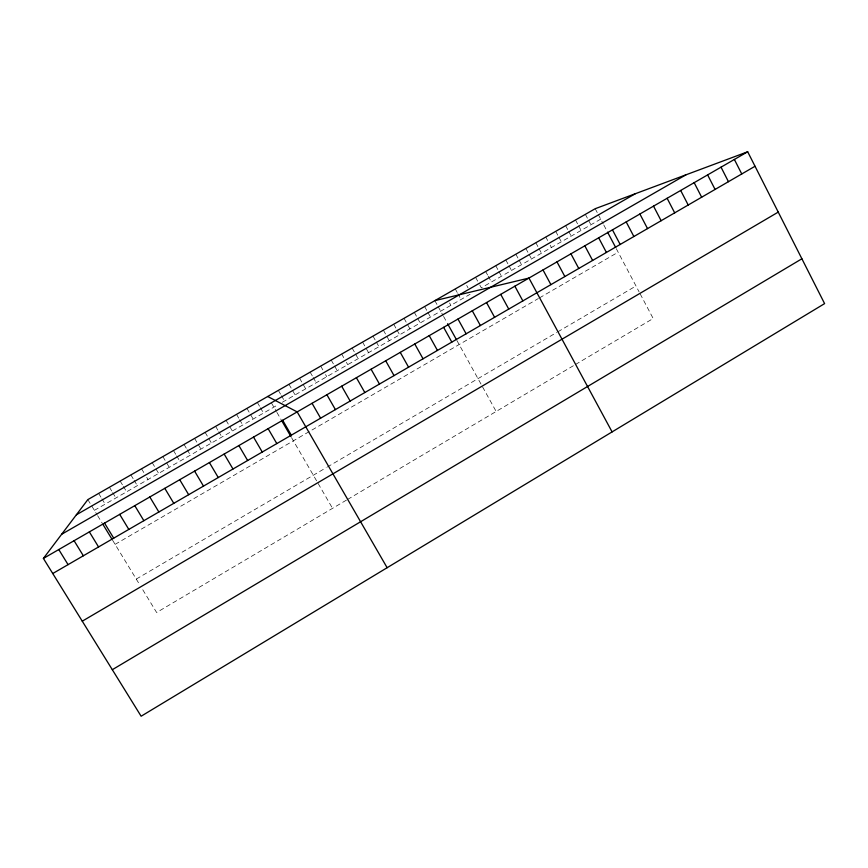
<?xml version="1.0" encoding="UTF-8"?>
<svg xmlns="http://www.w3.org/2000/svg" width="868" height="868" viewBox="0 0 868 868"><rect width="100%" height="100%" fill="white"/><g stroke="black" fill="none" stroke-linecap="round" stroke-linejoin="round"><path stroke-width="0.65" stroke-dasharray="4.34 3.25" d="M346.44 500.12L156.631 612.504L141.376 587.462M347.591 499.436L574.366 365.157M575.462 364.506L653.17 318.502L640.302 294.133M136.265 579.075L326.162 467.7M327.323 467.017L556.703 332.477M557.798 331.836L635.994 285.973M115.108 544.344L538.355 298.538M539.462 297.898L618.157 252.197M94.384 510.351L278.107 404.694M282.36 402.242L470.065 294.285M600.71 219.148L481.317 287.818L478.756 283.152M87.842 499.61L91.118 504.981M91.769 506.055L96.988 514.615M97.639 515.679L102.174 523.133M112.525 540.113L139.455 584.316M98.648 493.415L101.252 497.711M101.903 498.785L105.169 504.156M109.422 487.241L112.015 491.538M112.666 492.612L115.921 497.972M130.884 474.937L133.466 479.223M134.106 480.297L137.339 485.657M120.164 481.078L122.757 485.375M123.408 486.438L126.641 491.809M141.571 468.807L144.142 473.093M146.714 477.378L148.005 479.516M152.236 462.698L155.437 468.047M156.077 469.121L158.638 473.396M173.47 450.514L176.02 454.799M176.649 455.863L179.839 461.212M162.869 456.601L169.249 467.299M184.049 444.449L186.587 448.723M187.217 449.798L190.396 455.136M194.595 438.405L197.763 443.743M198.392 444.807L200.92 449.081M205.119 432.373L208.277 437.711M208.906 438.774L211.423 443.049M226.081 420.351L229.217 425.678M229.836 426.752L232.342 431.016M215.622 426.351L218.128 430.615M218.758 431.689L221.893 437.016M236.53 414.361L239.025 418.626M239.644 419.689L242.758 425.016M246.946 408.394L250.049 413.721M250.668 414.785L253.152 419.049M271.391 402.882L276.306 411.356M276.914 412.409L281.199 419.797M291.561 437.667L316.95 481.447M318.155 483.53L332.542 508.344M257.329 402.437L259.803 406.691M260.422 407.754L263.514 413.081M278.346 390.383L280.809 394.636M281.416 395.7L284.498 401.016M288.968 384.296L292.039 389.602M292.646 390.665L295.098 394.918M310.147 372.155L312.578 376.397M313.185 377.461L316.223 382.766M299.569 378.209L302.628 383.526M303.236 384.589L305.677 388.831M320.683 366.112L323.113 370.354M325.533 374.596L326.748 376.712M331.207 360.079L333.887 364.788M334.56 365.971L337.24 370.679M352.148 348.068L354.817 352.777M355.489 353.949L358.148 358.658M341.688 354.068L343.695 357.594M346.375 362.303L347.71 364.658M362.585 342.09L368.564 352.668M372.99 336.122L375.638 340.82M376.3 341.992L378.947 346.701M393.725 324.231L396.351 328.929M397.001 330.1L399.638 334.798M383.374 330.166L389.298 340.744M404.043 318.317L409.935 328.874M414.34 312.404L416.955 317.102M417.606 318.274L420.21 322.961M434.857 300.643L437.45 305.33M438.09 306.502L442.995 315.366M443.581 316.419L447.042 322.679M456.839 340.386L481.252 384.524M482.554 386.878L496.149 411.465M424.615 306.523L427.208 311.211M427.859 312.382L430.463 317.07M449.591 302.986L450.883 305.319M455.266 288.946L457.197 292.451M457.837 293.623L461.049 299.471M475.566 277.304L478.116 281.981M466.713 285.453L467.993 287.796M485.679 271.51L487.588 275.015M488.217 276.176L491.407 282.013M495.758 265.727L498.297 270.393M498.937 271.565L501.465 276.23M515.852 254.205L518.37 258.87M518.999 260.031L521.516 264.697M505.816 259.955L508.344 264.621M508.984 265.792L511.512 270.458M525.856 248.465L528.373 253.131M529.003 254.291L531.509 258.946M535.838 242.747L538.344 247.402M538.974 248.563L541.469 253.217M555.726 231.344L558.211 235.998M558.829 237.159L561.314 241.803M545.798 237.04L547.665 240.523M550.16 245.177L551.408 247.51M565.632 225.658L568.106 230.313M568.724 231.474L571.198 236.118M585.368 214.353L587.82 218.996M588.439 220.147L590.902 224.79M575.517 219.995L577.98 224.649M578.598 225.81L581.061 230.454M595.198 208.711L597.651 213.354M598.258 214.515L603.206 223.89M603.835 225.072L606.331 229.803M616.291 248.671L639.065 291.8"/><path stroke-width="1.3" d="M43.4 558.428L87.842 499.61L595.198 208.711L747.684 151.77L824.6 303.616L141.126 716.23L43.4 558.428L747.684 151.77M112.308 669.705L801.891 258.783M82.265 621.184L778.249 212.096M52.753 573.52L755.03 166.265M76.373 514.789L635.289 193.738M61.661 534.265L685.959 174.815M434.857 300.643L528.959 278.064L612.092 431.906M267.691 396.492L297.171 411.899L387.128 567.715M58.774 549.553L68.073 564.634M74.084 540.71L83.35 555.78M89.35 531.9L98.561 546.959M104.551 523.122L113.719 538.171M102.825 524.196L111.874 539.05M119.697 514.377L128.811 529.415M134.79 505.664L143.86 520.691M149.817 496.984L158.855 511.99M164.801 488.337L173.784 503.331M179.719 479.711L188.671 494.706M194.595 471.129L203.492 486.113M209.405 462.579L218.259 477.541M224.172 454.051L232.982 469.013M238.874 445.555L247.64 460.507M253.532 437.103L262.255 452.033M268.125 428.673L276.816 443.591M282.675 420.275L291.312 435.183M281.807 420.85L290.954 436.615M312.057 403.305L320.618 418.192M326.9 394.734L335.417 409.609M341.677 386.195L350.151 401.059M356.401 377.699L364.831 392.542M371.081 369.226L379.468 384.057M385.696 360.784L394.039 375.605M400.256 352.375L408.568 367.186M414.774 343.999L423.041 358.799M429.226 335.645L437.45 350.433M447.617 323.731L456.264 339.355M443.635 327.334L451.816 342.101M457.989 319.044L466.127 333.8M472.29 310.787L480.384 325.533M486.536 302.563L494.597 317.297M500.727 294.361L508.746 309.084M514.876 286.201L522.851 300.914M543.01 269.948L550.909 284.639M556.996 261.876L564.862 276.545M570.938 253.825L578.761 268.483M584.826 245.807L592.616 260.454M598.67 237.81L606.417 252.447M612.461 229.846L620.175 244.472M607.578 232.168L615.672 247.488M626.197 221.915L633.879 236.53M639.89 214.005L647.528 228.609M653.528 206.128L661.134 220.722M667.123 198.284L674.696 212.855M680.675 190.461L688.205 205.022M694.172 182.671L701.659 197.22M707.626 174.902L715.08 189.441M721.026 167.155L728.447 181.694M734.382 159.452L741.76 173.969"/></g></svg>
